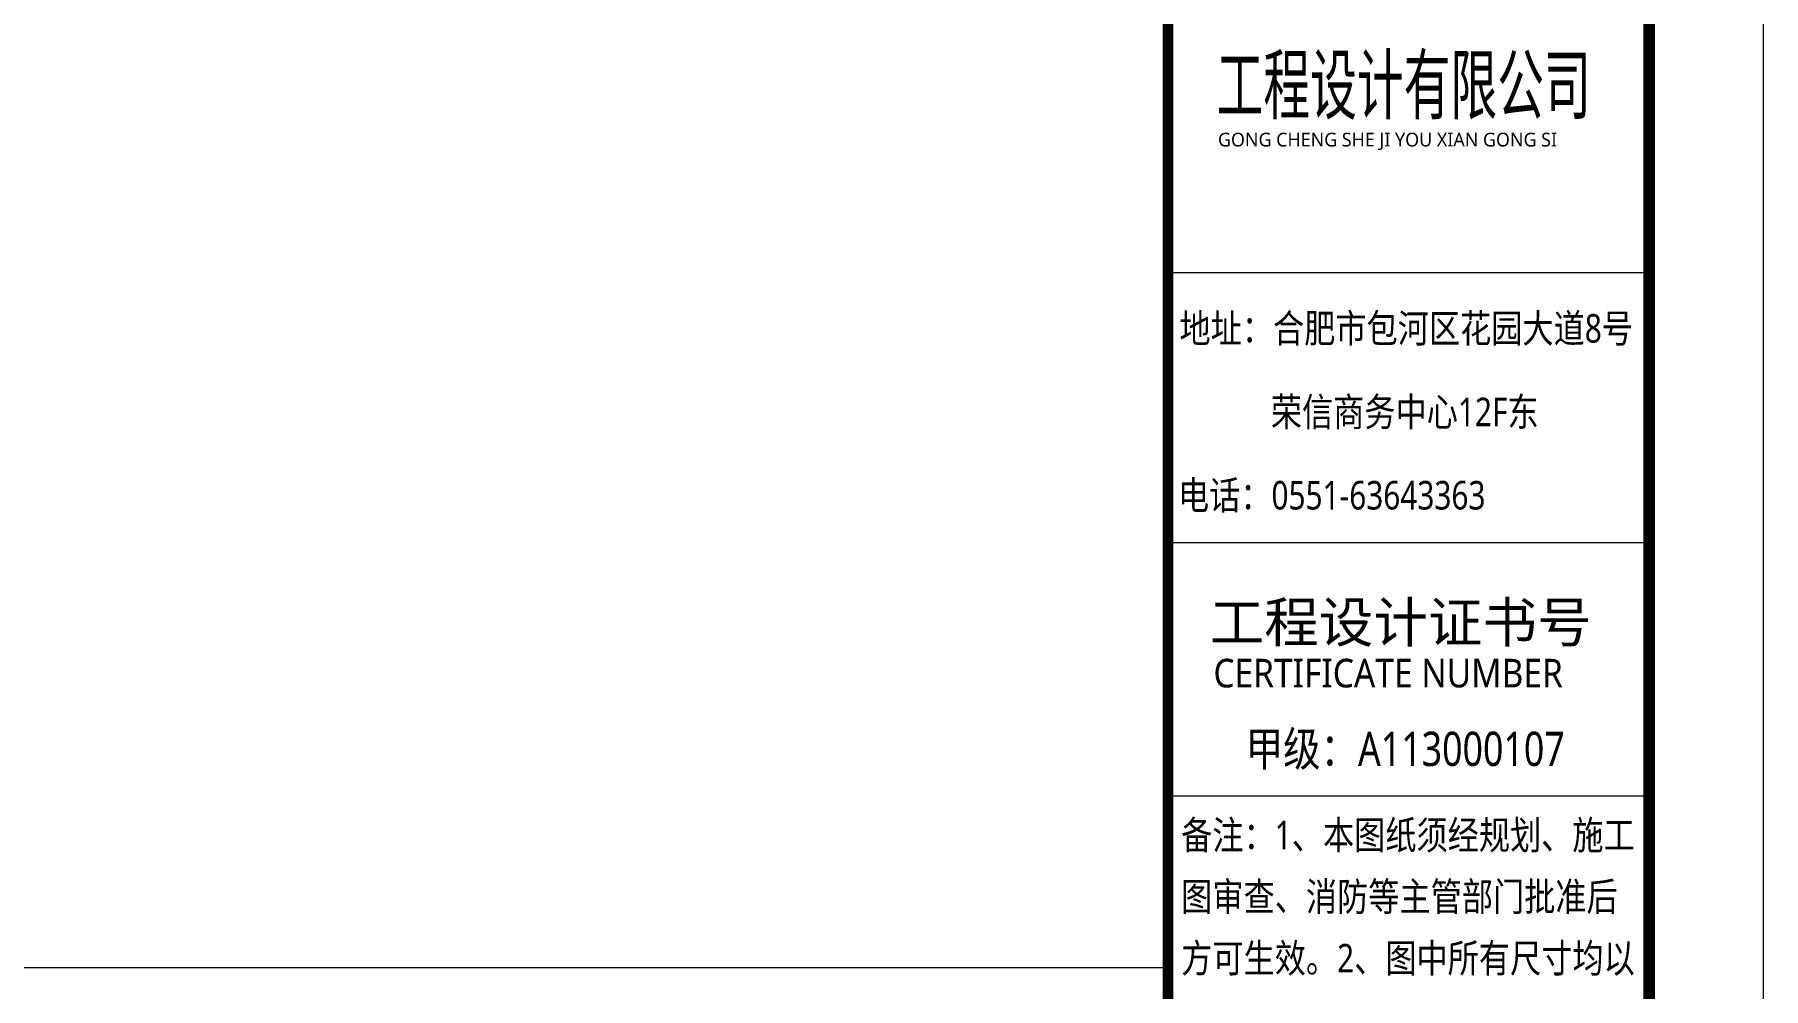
# Model space of a CAD drawing. Header units: inches. Extents: x -3733042 to -3450527, y 579159 to 997713.
# Drawn here: x -3493003 to -3477877, y 905731 to 914078 of the extents above; entities that cross this region are included whole.
import ezdxf
from ezdxf.enums import TextEntityAlignment as Align

# ---------------------------------------------------------------- set-up
doc = ezdxf.new("R2010")
doc.units = ezdxf.units.IN
doc.header["$LTSCALE"] = 1000
doc.header["$MEASUREMENT"] = 0
doc.layers.get('0').update_dxf_attribs({"lineweight": 18})
for name, color, linetype, lineweight in [('0-TK', 4, 'Continuous', 18), ('PUB_TEXT', 7, 'Continuous', 18), ('PUB_TITLE', 153, 'Continuous', 18)]:
    doc.layers.add(name, color=color, linetype=linetype, lineweight=lineweight)
doc.styles.add('-黑体', font='', dxfattribs={"width": 0.7})
doc.styles.get('-黑体').set_extended_font_data('微软雅黑')

msp = doc.modelspace()

# ---------------------------------------------------------------- linework, layer by layer
at = {"layer": '0-TK'}
for p, q in [((-3483086.3, 911996.9), (-3478876.8, 911996.9)), ((-3483086.3, 909633.4), (-3478876.8, 909633.4)), ((-3483086.3, 909633.4), (-3478876.8, 909633.4)), ((-3483086.3, 907415.7), (-3478876.8, 907415.7))]:
    msp.add_line(p, q, dxfattribs=at)
msp.add_lwpolyline([(-3483086.3, 879912.6, 96, 96, 0), (-3483086.3, 937312.6, 96, 96, 0)], format="xyseb", dxfattribs=at)
at = {"layer": 'PUB_TEXT'}
msp.add_line((-3526436.6, 905914.7), (-3483086.3, 905914.7), dxfattribs=at)
at = {"layer": 'PUB_TITLE'}
msp.add_lwpolyline([(-3561976.8, 878912.6), (-3477876.8, 878912.6), (-3477876.8, 938312.6), (-3561976.8, 938312.6)], close=True, dxfattribs=at)
msp.add_lwpolyline([(-3559476.8, 879912.6, 100, 100, 0), (-3478876.8, 879912.6, 100, 100, 0), (-3478876.8, 937312.6, 100, 100, 0), (-3559476.8, 937312.6, 100, 100, 0)], format="xyseb", close=True, dxfattribs=at)

# ---------------------------------------------------------------- texts
at = {"style": '-黑体'}
for s, height, width, p in [('工程设计有限公司', 500, 0.6, (-3482661, 913389.8)), ('地址：合肥市包河区花园大道8号', 250, 0.8, (-3482986, 911382.2)), ('荣信商务中心12F东', 250, 0.8, (-3482186.7, 910650.8)), ('电话：0551-63643363', 250, 0.8, (-3482999.2, 909921.9)), ('甲级：A113000107', 300, 0.8, (-3482406.3, 907677.2))]:
    msp.add_text(s, height=height, dxfattribs=dict(at, width=width)).set_placement(p)
msp.add_text('工程设计证书号', height=350, dxfattribs=at).set_placement((-3482721.6, 908760.7))
at = {"style": '-黑体', "width": 0.8}
for s, p in [('备注：1、本图纸须经规划、施工', (-3482970.8, 907072.7)), ('图审查、消防等主管部门批准后', (-3482970.8, 906534.1)), ('方可生效。2、图中所有尺寸均以', (-3482970.8, 905995.4))]:
    msp.add_text(s, height=250, dxfattribs=at).set_placement(p, align=Align.MIDDLE_LEFT)
at = {"attachment_point": 7, "style": '-黑体'}
for s, insert, char_height, width in [('{\\W1; GONG CHENG SHE JI YOU XIAN GONG SI }', (-3482689.6, 913066.9), 120, 4813.237), ('{\\W0.9;CERTIFICATE NUMBER}', (-3482689.2, 908361.7), 250, 4760.647)]:
    msp.add_mtext(s, dxfattribs=dict(at, insert=insert, char_height=char_height, width=width))

doc.saveas('drawing.dxf')
